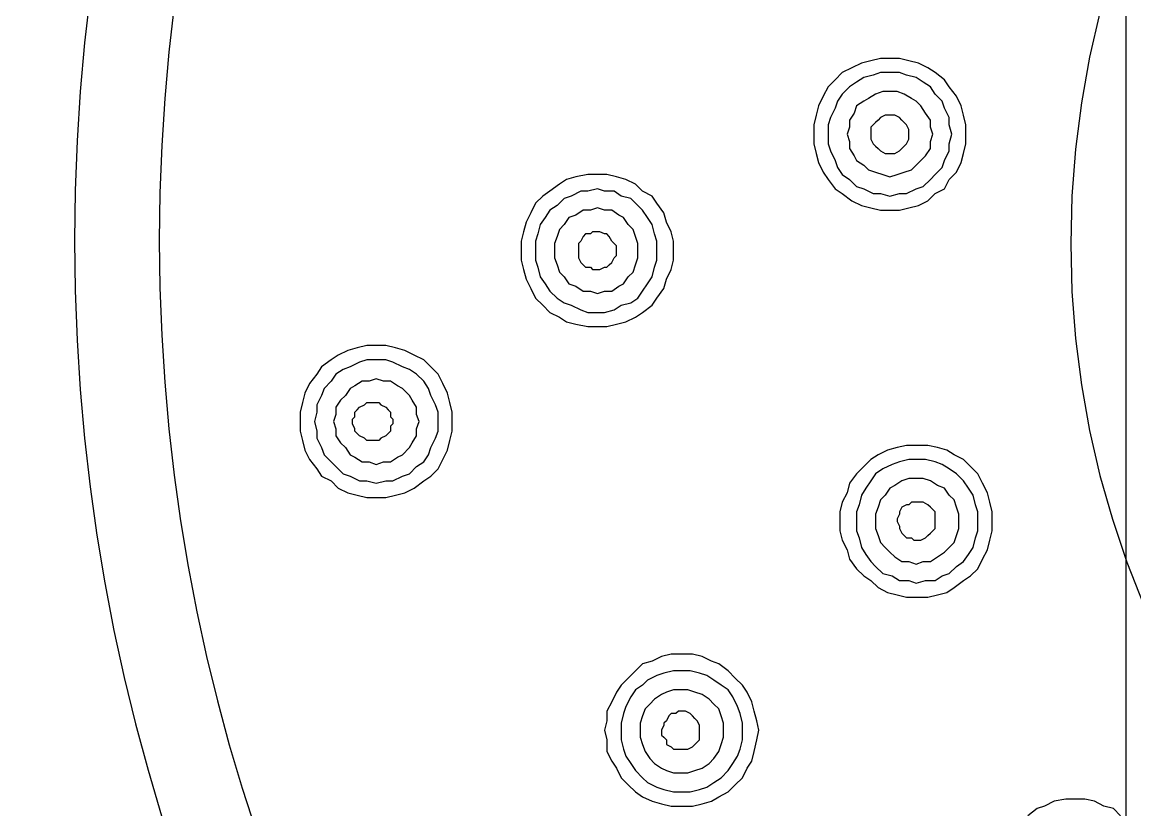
# Model space of a CAD drawing. Extents: x 468514 to 728049, y -74127 to 69080.
# Drawn here: x 614867.55 to 614892.59, y -36108.23 to -36090.5 of the extents above; entities that cross this region are included whole.
import ezdxf

# ---------------------------------------------------------------- set-up
doc = ezdxf.new("R2010")
doc.units = 0
doc.header["$LTSCALE"] = 500
doc.header["$MEASUREMENT"] = 0
doc.linetypes.add('HIDDEN2', pattern=[0.1875, 0.125, -0.0625])
for name, color, linetype in [('E 立面填充', 250, 'Continuous'), ('E 立面标注尺寸', 9, 'Continuous'), ('L-立面家具、洁具', 153, 'Continuous')]:
    doc.layers.add(name, color=color, linetype=linetype)
doc.styles.add('PDC DIM', font='PMingLiU-ExtB.ttf', dxfattribs={"width": 0.85})
doc.dimstyles.new('PDC-A2', dxfattribs={"dimscale": 0, "dimtxt": 2.5, "dimasz": 1, "dimexe": 1, "dimexo": 1, "dimgap": 0.7, "dimtad": 1, "dimdec": 0, "dimtxsty": 'PDC DIM', "dimblk": 'ARCHTICK', "dimcen": 1, "dimdle": 1, "dimclrd": 8, "dimclre": 8, "dimclrt": 9, "dimadec": 0, "dimazin": 0, "dimtfac": 1, "dimtdec": 0, "dimtix": 1, "dimtmove": 2, "dimatfit": 3, "dimldrblk": 'PDC A2 T R', "dimfxl": 10, "dimfxlon": 1, "dimarcsym": 0})

# ---------------------------------------------------------------- blocks, each defined once
blk = doc.blocks.new('A$C2F8A30B2')
at = {"linetype": 'HIDDEN2', "lineweight": -2, "ltscale": 20}
for p, q in [((109.745, 832.756), (109.96, 832.861)), ((109.96, 832.861), (110.175, 832.916)), ((110.175, 832.916), (110.388, 832.969)), ((110.388, 832.969), (110.603, 832.969)), ((110.603, 832.969), (110.813, 832.969)), ((110.813, 832.969), (111.028, 832.916)), ((111.028, 832.916), (111.243, 832.861)), ((111.243, 832.861), (111.458, 832.756)), ((109.37, 832.487), (109.585, 832.651)), ((109.585, 832.651), (109.745, 832.756)), ((109.853, 832.434), (110.013, 832.541)), ((110.013, 832.541), (110.228, 832.594)), ((110.228, 832.594), (110.388, 832.651)), ((110.388, 832.651), (110.603, 832.651)), ((110.603, 832.651), (110.813, 832.651)), ((110.813, 832.651), (110.977, 832.594)), ((110.977, 832.594), (111.19, 832.541)), ((111.19, 832.541), (111.352, 832.434)), ((111.458, 832.756), (111.672, 832.651)), ((111.672, 832.651), (111.83, 832.487)), ((109.103, 832.116), (109.265, 832.331)), ((109.265, 832.331), (109.37, 832.487)), ((109.585, 832.166), (109.69, 832.331)), ((109.69, 832.331), (109.853, 832.434)), ((111.352, 832.434), (111.51, 832.331)), ((111.51, 832.331), (111.672, 832.166)), ((111.83, 832.487), (111.993, 832.331)), ((111.993, 832.331), (112.1, 832.116)), ((108.995, 831.901), (109.103, 832.116)), ((109.423, 832.009), (109.585, 832.166)), ((110.013, 832.009), (110.118, 832.063)), ((110.118, 832.063), (110.278, 832.166)), ((110.278, 832.166), (110.44, 832.221)), ((110.44, 832.221), (110.603, 832.221)), ((110.603, 832.221), (110.763, 832.221)), ((110.763, 832.221), (110.923, 832.166)), ((110.923, 832.166), (111.08, 832.063)), ((111.08, 832.063), (111.19, 832.009)), ((111.672, 832.166), (111.778, 832.009)), ((112.1, 832.116), (112.207, 831.901)), ((108.941, 831.691), (108.995, 831.901)), ((109.265, 831.634), (109.37, 831.849)), ((109.37, 831.849), (109.423, 832.009)), ((109.8, 831.739), (109.905, 831.901)), ((109.905, 831.901), (110.013, 832.009)), ((111.19, 832.009), (111.352, 831.901)), ((111.352, 831.901), (111.403, 831.739)), ((111.778, 832.009), (111.83, 831.849)), ((111.83, 831.849), (111.938, 831.634)), ((112.207, 831.901), (112.26, 831.691)), ((108.888, 831.471), (108.941, 831.691)), ((109.265, 831.471), (109.265, 831.634)), ((109.69, 831.581), (109.8, 831.739)), ((109.69, 831.419), (109.69, 831.581)), ((110.228, 831.471), (110.278, 831.526)), ((110.278, 831.526), (110.333, 831.581)), ((110.333, 831.581), (110.388, 831.634)), ((110.388, 831.634), (110.493, 831.691)), ((110.493, 831.691), (110.548, 831.691)), ((110.548, 831.691), (110.655, 831.691)), ((110.655, 831.691), (110.708, 831.691)), ((110.708, 831.691), (110.813, 831.634)), ((110.813, 831.634), (110.868, 831.581)), ((110.868, 831.581), (110.923, 831.526)), ((110.923, 831.526), (110.977, 831.471)), ((111.403, 831.739), (111.51, 831.581)), ((111.51, 831.581), (111.51, 831.419)), ((111.938, 831.634), (111.993, 831.471)), ((112.26, 831.691), (112.313, 831.471)), ((108.888, 831.259), (108.888, 831.471)), ((109.21, 831.259), (109.265, 831.471)), ((109.638, 831.259), (109.69, 831.419)), ((110.175, 831.366), (110.228, 831.471)), ((110.175, 831.316), (110.175, 831.366)), ((110.175, 831.206), (110.175, 831.316)), ((110.977, 831.471), (111.028, 831.419)), ((111.028, 831.419), (111.028, 831.316)), ((111.028, 831.316), (111.028, 831.206)), ((111.51, 831.419), (111.563, 831.259)), ((111.993, 831.471), (111.993, 831.259)), ((112.313, 831.471), (112.313, 831.259)), ((108.888, 831.044), (108.888, 831.259)), ((108.888, 831.259), (108.888, 831.259)), ((108.941, 830.829), (108.888, 831.044)), ((109.265, 831.044), (109.21, 831.259)), ((109.21, 831.259), (109.21, 831.259)), ((109.265, 830.886), (109.265, 831.044)), ((109.69, 831.101), (109.638, 831.259)), ((109.638, 831.259), (109.638, 831.259)), ((109.69, 830.941), (109.69, 831.101)), ((110.175, 831.151), (110.175, 831.206)), ((110.228, 831.044), (110.175, 831.151)), ((110.278, 830.994), (110.228, 831.044)), ((110.977, 831.044), (110.923, 830.994)), ((111.028, 831.151), (110.977, 831.044)), ((111.028, 831.206), (111.028, 831.151)), ((111.563, 831.259), (111.51, 831.101)), ((111.51, 831.101), (111.51, 830.941)), ((111.993, 831.044), (111.938, 830.886)), ((111.993, 831.259), (111.993, 831.044)), ((112.313, 831.044), (112.26, 830.829)), ((112.313, 831.259), (112.313, 831.044)), ((108.995, 830.621), (108.941, 830.829)), ((109.37, 830.673), (109.265, 830.886)), ((109.8, 830.776), (109.69, 830.941)), ((109.905, 830.673), (109.8, 830.776)), ((110.333, 830.941), (110.278, 830.994)), ((110.388, 830.886), (110.333, 830.941)), ((110.493, 830.829), (110.388, 830.886)), ((110.548, 830.829), (110.493, 830.829)), ((110.655, 830.829), (110.548, 830.829)), ((110.708, 830.829), (110.655, 830.829)), ((110.813, 830.886), (110.708, 830.829)), ((110.868, 830.941), (110.813, 830.886)), ((110.923, 830.994), (110.868, 830.941)), ((111.403, 830.776), (111.352, 830.673)), ((111.51, 830.941), (111.403, 830.776)), ((111.938, 830.886), (111.83, 830.673)), ((112.26, 830.829), (112.207, 830.621)), ((109.103, 830.406), (108.995, 830.621)), ((109.423, 830.511), (109.37, 830.673)), ((110.013, 830.564), (109.905, 830.673)), ((110.118, 830.456), (110.013, 830.564)), ((111.19, 830.564), (111.08, 830.456)), ((111.352, 830.673), (111.19, 830.564)), ((111.83, 830.673), (111.778, 830.511)), ((112.207, 830.621), (112.1, 830.406)), ((109.265, 830.244), (109.103, 830.406)), ((109.585, 830.351), (109.423, 830.511)), ((109.69, 830.244), (109.585, 830.351)), ((110.278, 830.406), (110.118, 830.456)), ((110.44, 830.351), (110.278, 830.406)), ((110.603, 830.299), (110.44, 830.351)), ((110.763, 830.351), (110.603, 830.299)), ((110.923, 830.406), (110.763, 830.351)), ((111.08, 830.456), (110.923, 830.406)), ((111.672, 830.351), (111.51, 830.244)), ((111.778, 830.511), (111.672, 830.351)), ((112.1, 830.406), (111.993, 830.244)), ((116.542, 830.244), (116.754, 830.299)), ((116.754, 830.299), (116.969, 830.351)), ((116.969, 830.351), (117.184, 830.351)), ((117.184, 830.351), (117.399, 830.351)), ((117.399, 830.351), (117.667, 830.299)), ((117.667, 830.299), (117.879, 830.244)), ((109.37, 830.029), (109.265, 830.244)), ((109.585, 829.924), (109.37, 830.029)), ((109.853, 830.081), (109.69, 830.244)), ((110.013, 830.029), (109.853, 830.081)), ((110.228, 829.924), (110.013, 830.029)), ((111.19, 830.029), (110.977, 829.924)), ((111.352, 830.081), (111.19, 830.029)), ((111.51, 830.244), (111.352, 830.081)), ((111.83, 830.029), (111.672, 829.924)), ((111.993, 830.244), (111.83, 830.029)), ((116.167, 829.978), (116.327, 830.138)), ((116.327, 830.138), (116.542, 830.244)), ((117.022, 829.978), (117.184, 830.029)), ((117.184, 830.029), (117.399, 829.978)), ((117.879, 830.244), (118.039, 830.138)), ((118.039, 830.138), (118.256, 829.978)), ((109.745, 829.761), (109.585, 829.924)), ((110.388, 829.924), (110.228, 829.924)), ((110.603, 829.869), (110.388, 829.924)), ((110.813, 829.924), (110.603, 829.869)), ((110.977, 829.924), (110.813, 829.924)), ((111.672, 829.924), (111.458, 829.761)), ((115.845, 829.711), (115.954, 829.869)), ((115.954, 829.869), (116.167, 829.978)), ((116.277, 829.656), (116.434, 829.814)), ((116.434, 829.814), (116.647, 829.869)), ((116.647, 829.869), (116.807, 829.978)), ((116.807, 829.978), (117.022, 829.978)), ((117.399, 829.978), (117.557, 829.978)), ((117.557, 829.978), (117.772, 829.869)), ((117.772, 829.869), (117.934, 829.814)), ((117.934, 829.814), (118.092, 829.656)), ((118.256, 829.978), (118.414, 829.869)), ((118.414, 829.869), (118.574, 829.711)), ((109.96, 829.656), (109.745, 829.761)), ((110.175, 829.604), (109.96, 829.656)), ((110.388, 829.551), (110.175, 829.604)), ((110.603, 829.551), (110.388, 829.551)), ((110.813, 829.551), (110.603, 829.551)), ((111.028, 829.604), (110.813, 829.551)), ((111.243, 829.656), (111.028, 829.604)), ((111.458, 829.761), (111.243, 829.656)), ((115.685, 829.494), (115.845, 829.711)), ((116.059, 829.389), (116.167, 829.551)), ((116.167, 829.551), (116.277, 829.656)), ((116.704, 829.441), (116.862, 829.551)), ((116.862, 829.551), (117.022, 829.551)), ((117.022, 829.551), (117.184, 829.604)), ((117.184, 829.604), (117.342, 829.551)), ((117.342, 829.551), (117.504, 829.551)), ((117.504, 829.551), (117.667, 829.441)), ((118.092, 829.656), (118.256, 829.551)), ((118.256, 829.551), (118.362, 829.389)), ((118.574, 829.711), (118.684, 829.494)), ((115.527, 829.066), (115.63, 829.283)), ((115.63, 829.283), (115.685, 829.494)), ((115.954, 829.231), (116.059, 829.389)), ((116.489, 829.231), (116.594, 829.389)), ((116.594, 829.389), (116.704, 829.441)), ((117.667, 829.441), (117.824, 829.389)), ((117.824, 829.389), (117.934, 829.231)), ((118.362, 829.389), (118.469, 829.231)), ((118.684, 829.494), (118.789, 829.283)), ((118.789, 829.283), (118.844, 829.066)), ((115.472, 828.854), (115.527, 829.066)), ((115.845, 828.854), (115.899, 829.016)), ((115.899, 829.016), (115.954, 829.231)), ((116.327, 828.961), (116.38, 829.119)), ((116.38, 829.119), (116.489, 829.231)), ((116.917, 828.961), (116.969, 829.016)), ((116.969, 829.016), (117.022, 829.016)), ((117.022, 829.016), (117.129, 829.066)), ((117.129, 829.066), (117.184, 829.066)), ((117.184, 829.066), (117.292, 829.066)), ((117.292, 829.066), (117.342, 829.016)), ((117.342, 829.016), (117.452, 829.016)), ((117.452, 829.016), (117.504, 828.961)), ((117.934, 829.231), (118.039, 829.119)), ((118.039, 829.119), (118.092, 828.961)), ((118.469, 829.231), (118.522, 829.016)), ((118.522, 829.016), (118.574, 828.854)), ((118.844, 829.066), (118.896, 828.854)), ((115.472, 828.639), (115.472, 828.854)), ((115.845, 828.639), (115.845, 828.854)), ((116.277, 828.801), (116.327, 828.961)), ((116.277, 828.639), (116.277, 828.801)), ((116.754, 828.748), (116.807, 828.801)), ((116.807, 828.801), (116.862, 828.854)), ((116.862, 828.854), (116.917, 828.961)), ((117.504, 828.961), (117.557, 828.854)), ((117.557, 828.854), (117.61, 828.801)), ((117.61, 828.801), (117.61, 828.748)), ((118.092, 828.961), (118.149, 828.801)), ((118.149, 828.801), (118.149, 828.639)), ((118.574, 828.854), (118.574, 828.639)), ((118.896, 828.854), (118.896, 828.639)), ((115.472, 828.426), (115.472, 828.639)), ((115.472, 828.639), (115.472, 828.639)), ((115.845, 828.426), (115.845, 828.639)), ((115.845, 828.639), (115.845, 828.639)), ((116.277, 828.481), (116.277, 828.639)), ((116.277, 828.639), (116.277, 828.639)), ((116.754, 828.639), (116.754, 828.748)), ((116.754, 828.534), (116.754, 828.639)), ((116.807, 828.481), (116.754, 828.534)), ((117.61, 828.748), (117.61, 828.639)), ((117.61, 828.639), (117.61, 828.534)), ((117.61, 828.534), (117.61, 828.481)), ((118.149, 828.639), (118.149, 828.481)), ((118.574, 828.639), (118.574, 828.426)), ((118.896, 828.639), (118.896, 828.426)), ((115.527, 828.216), (115.472, 828.426)), ((115.899, 828.268), (115.845, 828.426)), ((115.954, 828.051), (115.899, 828.268)), ((116.327, 828.319), (116.277, 828.481)), ((116.38, 828.159), (116.327, 828.319)), ((116.862, 828.371), (116.807, 828.481)), ((116.917, 828.319), (116.862, 828.371)), ((116.969, 828.268), (116.917, 828.319)), ((117.022, 828.268), (116.969, 828.268)), ((117.129, 828.216), (117.022, 828.268)), ((117.342, 828.268), (117.292, 828.216)), ((117.452, 828.268), (117.342, 828.268)), ((117.504, 828.319), (117.452, 828.268)), ((117.557, 828.371), (117.504, 828.319)), ((117.61, 828.481), (117.557, 828.371)), ((118.092, 828.319), (118.039, 828.159)), ((118.149, 828.481), (118.092, 828.319)), ((118.522, 828.268), (118.469, 828.051)), ((118.574, 828.426), (118.522, 828.268)), ((118.896, 828.426), (118.844, 828.216)), ((115.63, 828.001), (115.527, 828.216)), ((116.059, 827.893), (115.954, 828.051)), ((116.489, 828.051), (116.38, 828.159)), ((116.594, 827.893), (116.489, 828.051)), ((117.184, 828.216), (117.129, 828.216)), ((117.292, 828.216), (117.184, 828.216)), ((117.934, 828.051), (117.824, 827.893)), ((118.039, 828.159), (117.934, 828.051)), ((118.469, 828.051), (118.362, 827.893)), ((118.844, 828.216), (118.789, 828.001)), ((115.685, 827.786), (115.63, 828.001)), ((115.845, 827.573), (115.685, 827.786)), ((116.167, 827.731), (116.059, 827.893)), ((116.704, 827.841), (116.594, 827.893)), ((116.862, 827.731), (116.704, 827.841)), ((117.667, 827.841), (117.504, 827.731)), ((117.824, 827.893), (117.667, 827.841)), ((118.362, 827.893), (118.256, 827.731)), ((118.684, 827.786), (118.574, 827.573)), ((118.789, 828.001), (118.684, 827.786)), ((115.954, 827.411), (115.845, 827.573)), ((116.277, 827.573), (116.167, 827.731)), ((116.434, 827.464), (116.277, 827.573)), ((117.022, 827.731), (116.862, 827.731)), ((117.184, 827.676), (117.022, 827.731)), ((117.342, 827.731), (117.184, 827.676)), ((117.504, 827.731), (117.342, 827.731)), ((118.092, 827.573), (117.934, 827.464)), ((118.256, 827.731), (118.092, 827.573)), ((118.574, 827.573), (118.414, 827.411)), ((116.167, 827.251), (115.954, 827.411)), ((116.647, 827.411), (116.434, 827.464)), ((116.807, 827.306), (116.647, 827.411)), ((117.022, 827.251), (116.807, 827.306)), ((117.557, 827.306), (117.399, 827.251)), ((117.772, 827.411), (117.557, 827.306)), ((117.934, 827.464), (117.772, 827.411)), ((118.414, 827.411), (118.256, 827.251)), ((116.327, 827.144), (116.167, 827.251)), ((116.542, 827.036), (116.327, 827.144)), ((116.754, 826.984), (116.542, 827.036)), ((117.184, 827.251), (117.022, 827.251)), ((117.399, 827.251), (117.184, 827.251)), ((117.879, 827.036), (117.667, 826.984)), ((118.039, 827.144), (117.879, 827.036)), ((118.256, 827.251), (118.039, 827.144)), ((116.969, 826.929), (116.754, 826.984)), ((117.184, 826.929), (116.969, 826.929)), ((117.399, 826.929), (117.184, 826.929)), ((117.667, 826.984), (117.399, 826.929)), ((121.091, 826.183), (121.306, 826.291)), ((121.306, 826.291), (121.519, 826.394)), ((121.519, 826.394), (121.731, 826.451)), ((121.731, 826.451), (121.944, 826.503)), ((121.944, 826.503), (122.159, 826.503)), ((122.159, 826.503), (122.374, 826.503)), ((122.374, 826.503), (122.589, 826.451)), ((122.589, 826.451), (122.803, 826.394)), ((122.803, 826.394), (123.018, 826.291)), ((123.018, 826.291), (123.178, 826.183)), ((120.771, 825.863), (120.929, 826.021)), ((120.929, 826.021), (121.091, 826.183)), ((121.411, 825.966), (121.571, 826.021)), ((121.571, 826.021), (121.786, 826.131)), ((121.786, 826.131), (121.944, 826.183)), ((121.944, 826.183), (122.159, 826.183)), ((122.159, 826.183), (122.374, 826.183)), ((122.374, 826.183), (122.536, 826.131)), ((122.536, 826.131), (122.751, 826.021)), ((122.751, 826.021), (122.909, 825.966)), ((123.178, 826.183), (123.391, 826.021)), ((123.391, 826.021), (123.498, 825.863)), ((120.664, 825.648), (120.771, 825.863)), ((121.091, 825.701), (121.253, 825.863)), ((121.253, 825.863), (121.411, 825.966)), ((122.909, 825.966), (123.071, 825.863)), ((123.071, 825.863), (123.178, 825.701)), ((123.498, 825.863), (123.661, 825.648)), ((120.556, 825.434), (120.664, 825.648)), ((120.929, 825.381), (120.982, 825.539)), ((120.982, 825.539), (121.091, 825.701)), ((121.411, 825.381), (121.571, 825.539)), ((121.571, 825.539), (121.679, 825.596)), ((121.679, 825.596), (121.839, 825.701)), ((121.839, 825.701), (122.001, 825.701)), ((122.001, 825.701), (122.159, 825.754)), ((122.159, 825.754), (122.321, 825.701)), ((122.321, 825.701), (122.481, 825.701)), ((122.481, 825.701), (122.643, 825.596)), ((122.643, 825.596), (122.751, 825.539)), ((122.751, 825.539), (122.856, 825.381)), ((123.178, 825.701), (123.336, 825.539)), ((123.336, 825.539), (123.391, 825.381)), ((123.661, 825.648), (123.766, 825.434)), ((120.501, 825.219), (120.556, 825.434)), ((120.824, 825.168), (120.929, 825.381)), ((121.253, 825.116), (121.356, 825.273)), ((121.356, 825.273), (121.411, 825.381)), ((122.856, 825.381), (122.963, 825.273)), ((122.963, 825.273), (123.071, 825.116)), ((123.391, 825.381), (123.498, 825.168)), ((123.766, 825.434), (123.819, 825.219)), ((120.449, 825.004), (120.501, 825.219)), ((120.771, 825.004), (120.824, 825.168)), ((121.253, 824.951), (121.253, 825.116)), ((121.894, 825.059), (121.839, 825.004)), ((121.944, 825.116), (121.894, 825.059)), ((122.054, 825.168), (121.944, 825.116)), ((122.106, 825.219), (122.054, 825.168)), ((122.216, 825.219), (122.106, 825.219)), ((122.268, 825.219), (122.216, 825.219)), ((122.374, 825.219), (122.268, 825.219)), ((122.429, 825.168), (122.374, 825.219)), ((122.536, 825.116), (122.429, 825.168)), ((122.589, 825.059), (122.536, 825.116)), ((122.643, 825.004), (122.589, 825.059)), ((123.071, 825.116), (123.071, 824.951)), ((123.498, 825.168), (123.498, 825.004)), ((123.819, 825.219), (123.873, 825.004)), ((120.449, 824.793), (120.449, 825.004)), ((120.449, 824.578), (120.449, 824.793)), ((120.449, 824.793), (120.449, 824.793)), ((120.771, 824.793), (120.771, 825.004)), ((120.771, 824.578), (120.771, 824.793)), ((120.771, 824.793), (120.771, 824.793)), ((121.196, 824.793), (121.253, 824.951)), ((121.253, 824.631), (121.196, 824.793)), ((121.196, 824.793), (121.196, 824.793)), ((121.839, 824.901), (121.786, 824.844)), ((121.786, 824.844), (121.786, 824.741)), ((121.839, 825.004), (121.839, 824.901)), ((122.643, 824.901), (122.643, 825.004)), ((122.696, 824.844), (122.643, 824.901)), ((122.696, 824.741), (122.696, 824.844)), ((123.071, 824.951), (123.124, 824.793)), ((123.124, 824.793), (123.071, 824.631)), ((123.498, 825.004), (123.551, 824.793)), ((123.551, 824.793), (123.498, 824.578)), ((123.873, 825.004), (123.873, 824.793)), ((123.873, 824.793), (123.873, 824.578)), ((120.501, 824.366), (120.449, 824.578)), ((120.824, 824.421), (120.771, 824.578)), ((121.253, 824.473), (121.253, 824.631)), ((121.786, 824.741), (121.839, 824.686)), ((121.839, 824.686), (121.839, 824.578)), ((121.839, 824.578), (121.894, 824.526)), ((121.894, 824.526), (121.944, 824.473)), ((122.536, 824.473), (122.589, 824.526)), ((122.589, 824.526), (122.643, 824.578)), ((122.643, 824.631), (122.696, 824.741)), ((122.643, 824.578), (122.643, 824.631)), ((123.071, 824.631), (123.071, 824.473)), ((123.498, 824.578), (123.498, 824.421)), ((123.873, 824.578), (123.819, 824.366)), ((109.53, 824.206), (109.745, 824.256)), ((109.745, 824.256), (110.013, 824.256)), ((110.013, 824.256), (110.228, 824.256)), ((110.228, 824.256), (110.44, 824.206)), ((120.556, 824.151), (120.501, 824.366)), ((120.929, 824.206), (120.824, 824.421)), ((121.356, 824.311), (121.253, 824.473)), ((121.411, 824.206), (121.356, 824.311)), ((121.944, 824.473), (122.054, 824.421)), ((122.054, 824.421), (122.106, 824.366)), ((122.106, 824.366), (122.216, 824.366)), ((122.216, 824.366), (122.268, 824.366)), ((122.268, 824.366), (122.374, 824.366)), ((122.374, 824.366), (122.429, 824.421)), ((122.429, 824.421), (122.536, 824.473)), ((122.963, 824.311), (122.856, 824.206)), ((123.071, 824.473), (122.963, 824.311)), ((123.498, 824.421), (123.391, 824.206)), ((123.819, 824.366), (123.766, 824.151)), ((108.941, 823.938), (109.155, 824.043)), ((109.155, 824.043), (109.316, 824.151)), ((109.316, 824.151), (109.53, 824.206)), ((110.44, 824.206), (110.655, 824.151)), ((110.655, 824.151), (110.868, 824.043)), ((110.868, 824.043), (111.028, 823.938)), ((120.664, 823.938), (120.556, 824.151)), ((120.982, 824.043), (120.929, 824.206)), ((121.091, 823.883), (120.982, 824.043)), ((121.571, 824.043), (121.411, 824.206)), ((121.679, 823.991), (121.571, 824.043)), ((122.751, 824.043), (122.643, 823.991)), ((122.856, 824.206), (122.751, 824.043)), ((123.336, 824.043), (123.178, 823.883)), ((123.391, 824.206), (123.336, 824.043)), ((123.766, 824.151), (123.661, 823.938)), ((108.621, 823.614), (108.783, 823.778)), ((108.783, 823.778), (108.941, 823.938)), ((109.265, 823.726), (109.423, 823.829)), ((109.423, 823.829), (109.585, 823.883)), ((109.585, 823.883), (109.8, 823.938)), ((109.8, 823.938), (110.013, 823.938)), ((110.013, 823.938), (110.175, 823.938)), ((110.175, 823.938), (110.388, 823.883)), ((110.388, 823.883), (110.548, 823.829)), ((110.548, 823.829), (110.763, 823.726)), ((111.028, 823.938), (111.19, 823.778)), ((111.19, 823.778), (111.352, 823.614)), ((120.771, 823.726), (120.664, 823.938)), ((121.253, 823.778), (121.091, 823.883)), ((121.411, 823.614), (121.253, 823.778)), ((121.839, 823.883), (121.679, 823.991)), ((122.001, 823.883), (121.839, 823.883)), ((122.159, 823.829), (122.001, 823.883)), ((122.321, 823.883), (122.159, 823.829)), ((122.481, 823.883), (122.321, 823.883)), ((122.643, 823.991), (122.481, 823.883)), ((123.071, 823.778), (122.909, 823.614)), ((123.178, 823.883), (123.071, 823.778)), ((123.661, 823.938), (123.498, 823.726)), ((108.515, 823.405), (108.621, 823.614)), ((108.941, 823.458), (109.103, 823.614)), ((109.103, 823.614), (109.265, 823.726)), ((109.69, 823.458), (109.853, 823.511)), ((109.853, 823.511), (110.013, 823.511)), ((110.013, 823.511), (110.175, 823.511)), ((110.175, 823.511), (110.333, 823.458)), ((110.763, 823.726), (110.923, 823.614)), ((110.923, 823.614), (111.028, 823.458)), ((111.352, 823.614), (111.51, 823.405)), ((120.929, 823.561), (120.771, 823.726)), ((121.091, 823.458), (120.929, 823.561)), ((121.571, 823.561), (121.411, 823.614)), ((121.786, 823.458), (121.571, 823.561)), ((122.751, 823.561), (122.536, 823.458)), ((122.909, 823.614), (122.751, 823.561)), ((123.391, 823.561), (123.178, 823.458)), ((123.498, 823.726), (123.391, 823.561)), ((108.406, 823.191), (108.515, 823.405)), ((108.73, 823.136), (108.835, 823.294)), ((108.835, 823.294), (108.941, 823.458)), ((109.265, 823.136), (109.37, 823.294)), ((109.37, 823.294), (109.53, 823.351)), ((109.53, 823.351), (109.69, 823.458)), ((110.333, 823.458), (110.493, 823.351)), ((110.493, 823.351), (110.603, 823.294)), ((110.603, 823.294), (110.708, 823.136)), ((111.028, 823.458), (111.14, 823.294)), ((111.14, 823.294), (111.243, 823.136)), ((111.51, 823.405), (111.563, 823.191)), ((121.306, 823.294), (121.091, 823.458)), ((121.519, 823.191), (121.306, 823.294)), ((121.944, 823.458), (121.786, 823.458)), ((122.159, 823.405), (121.944, 823.458)), ((122.374, 823.458), (122.159, 823.405)), ((122.536, 823.458), (122.374, 823.458)), ((123.018, 823.294), (122.803, 823.191)), ((123.178, 823.458), (123.018, 823.294)), ((108.353, 822.976), (108.406, 823.191)), ((108.673, 822.919), (108.73, 823.136)), ((109.103, 822.868), (109.155, 823.031)), ((109.155, 823.031), (109.265, 823.136)), ((110.708, 823.136), (110.813, 823.031)), ((110.813, 823.031), (110.868, 822.868)), ((111.243, 823.136), (111.295, 822.919)), ((111.563, 823.191), (111.672, 822.976)), ((121.731, 823.136), (121.519, 823.191)), ((121.944, 823.083), (121.731, 823.136)), ((122.159, 823.083), (121.944, 823.083)), ((122.374, 823.083), (122.159, 823.083)), ((122.589, 823.136), (122.374, 823.083)), ((122.803, 823.191), (122.589, 823.136)), ((108.3, 822.763), (108.353, 822.976)), ((108.3, 822.546), (108.3, 822.763)), ((108.621, 822.763), (108.673, 822.919)), ((108.621, 822.546), (108.621, 822.763)), ((109.05, 822.708), (109.103, 822.868)), ((109.585, 822.763), (109.638, 822.816)), ((109.585, 822.653), (109.585, 822.763)), ((109.638, 822.816), (109.69, 822.868)), ((109.69, 822.868), (109.745, 822.919)), ((109.745, 822.919), (109.853, 822.976)), ((109.853, 822.976), (109.905, 822.976)), ((109.905, 822.976), (110.013, 822.976)), ((110.013, 822.976), (110.118, 822.976)), ((110.118, 822.976), (110.175, 822.919)), ((110.175, 822.919), (110.228, 822.919)), ((110.228, 822.919), (110.333, 822.868)), ((110.333, 822.868), (110.388, 822.763)), ((110.388, 822.763), (110.388, 822.708)), ((110.868, 822.868), (110.923, 822.708)), ((111.295, 822.919), (111.352, 822.763)), ((111.352, 822.763), (111.352, 822.546)), ((111.672, 822.976), (111.725, 822.763)), ((111.725, 822.763), (111.725, 822.546)), ((108.3, 822.333), (108.3, 822.546)), ((108.3, 822.546), (108.3, 822.546)), ((108.621, 822.333), (108.621, 822.546)), ((108.621, 822.546), (108.621, 822.546)), ((109.05, 822.546), (109.05, 822.708)), ((109.05, 822.388), (109.05, 822.546)), ((109.05, 822.546), (109.05, 822.546)), ((109.585, 822.546), (109.585, 822.653)), ((109.585, 822.496), (109.585, 822.546)), ((110.388, 822.708), (110.44, 822.601)), ((110.44, 822.546), (110.388, 822.441)), ((110.44, 822.601), (110.44, 822.546)), ((110.923, 822.708), (110.923, 822.546)), ((110.923, 822.546), (110.923, 822.388)), ((111.352, 822.546), (111.352, 822.333)), ((111.725, 822.546), (111.725, 822.333)), ((108.353, 822.119), (108.3, 822.333)), ((108.673, 822.176), (108.621, 822.333)), ((109.103, 822.226), (109.05, 822.388)), ((109.585, 822.388), (109.585, 822.496)), ((109.638, 822.333), (109.585, 822.388)), ((109.69, 822.281), (109.638, 822.333)), ((109.745, 822.226), (109.69, 822.281)), ((110.333, 822.281), (110.278, 822.226)), ((110.388, 822.388), (110.333, 822.281)), ((110.388, 822.441), (110.388, 822.388)), ((110.923, 822.388), (110.868, 822.226)), ((111.352, 822.333), (111.295, 822.176)), ((111.725, 822.333), (111.672, 822.119)), ((108.406, 821.904), (108.353, 822.119)), ((108.73, 821.958), (108.673, 822.176)), ((109.155, 822.068), (109.103, 822.226)), ((109.265, 821.958), (109.155, 822.068)), ((109.8, 822.176), (109.745, 822.226)), ((109.905, 822.119), (109.8, 822.176)), ((109.96, 822.119), (109.905, 822.119)), ((110.063, 822.119), (109.96, 822.119)), ((110.118, 822.176), (110.063, 822.119)), ((110.228, 822.176), (110.118, 822.176)), ((110.278, 822.226), (110.228, 822.176)), ((110.813, 822.068), (110.708, 821.958)), ((110.868, 822.226), (110.813, 822.068)), ((111.295, 822.176), (111.243, 821.958)), ((111.672, 822.119), (111.563, 821.904)), ((108.515, 821.693), (108.406, 821.904)), ((108.835, 821.801), (108.73, 821.958)), ((108.941, 821.641), (108.835, 821.801)), ((109.37, 821.851), (109.265, 821.958)), ((109.53, 821.746), (109.37, 821.851)), ((110.603, 821.851), (110.493, 821.746)), ((110.708, 821.958), (110.603, 821.851)), ((111.14, 821.801), (111.028, 821.641)), ((111.243, 821.958), (111.14, 821.801)), ((111.563, 821.904), (111.51, 821.693)), ((108.621, 821.478), (108.515, 821.693)), ((109.103, 821.531), (108.941, 821.641)), ((109.265, 821.373), (109.103, 821.531)), ((109.69, 821.641), (109.53, 821.746)), ((109.853, 821.641), (109.69, 821.641)), ((110.013, 821.586), (109.853, 821.641)), ((110.175, 821.641), (110.013, 821.586)), ((110.333, 821.641), (110.175, 821.641)), ((110.493, 821.746), (110.333, 821.641)), ((110.923, 821.531), (110.763, 821.373)), ((111.028, 821.641), (110.923, 821.531)), ((111.51, 821.693), (111.352, 821.478)), ((108.783, 821.32), (108.621, 821.478)), ((108.941, 821.211), (108.783, 821.32)), ((109.423, 821.32), (109.265, 821.373)), ((109.585, 821.211), (109.423, 821.32)), ((110.548, 821.32), (110.388, 821.211)), ((110.763, 821.373), (110.548, 821.32)), ((111.19, 821.32), (111.028, 821.211)), ((111.352, 821.478), (111.19, 821.32)), ((109.155, 821.055), (108.941, 821.211)), ((109.316, 820.943), (109.155, 821.055)), ((109.8, 821.211), (109.585, 821.211)), ((110.013, 821.156), (109.8, 821.211)), ((110.175, 821.211), (110.013, 821.156)), ((110.388, 821.211), (110.175, 821.211)), ((110.868, 821.055), (110.655, 820.943)), ((111.028, 821.211), (110.868, 821.055)), ((109.53, 820.891), (109.316, 820.943)), ((109.745, 820.836), (109.53, 820.891)), ((110.013, 820.836), (109.745, 820.836)), ((110.228, 820.836), (110.013, 820.836)), ((110.44, 820.891), (110.228, 820.836)), ((110.655, 820.943), (110.44, 820.891)), ((114.615, 819.396), (114.827, 819.501)), ((114.827, 819.501), (115.042, 819.553)), ((115.042, 819.553), (115.312, 819.553)), ((115.312, 819.553), (115.527, 819.553)), ((115.527, 819.553), (115.739, 819.501)), ((115.739, 819.501), (115.954, 819.396)), ((114.238, 819.181), (114.452, 819.341)), ((114.452, 819.341), (114.615, 819.396)), ((115.954, 819.396), (116.167, 819.341)), ((116.167, 819.341), (116.327, 819.181)), ((113.92, 818.861), (114.08, 819.018)), ((114.08, 819.018), (114.238, 819.181)), ((114.562, 818.968), (114.722, 819.073)), ((114.722, 819.073), (114.882, 819.126)), ((114.882, 819.126), (115.097, 819.181)), ((115.097, 819.181), (115.312, 819.181)), ((115.312, 819.181), (115.472, 819.181)), ((115.472, 819.181), (115.685, 819.126)), ((115.685, 819.126), (115.845, 819.073)), ((115.845, 819.073), (116.059, 818.968)), ((116.327, 819.181), (116.489, 819.018)), ((116.489, 819.018), (116.647, 818.861)), ((113.812, 818.701), (113.92, 818.861)), ((114.132, 818.593), (114.238, 818.751)), ((114.238, 818.751), (114.4, 818.861)), ((114.4, 818.861), (114.562, 818.968)), ((114.99, 818.701), (115.15, 818.751)), ((115.15, 818.751), (115.312, 818.751)), ((115.312, 818.751), (115.472, 818.751)), ((115.472, 818.751), (115.63, 818.701)), ((116.059, 818.968), (116.167, 818.861)), ((116.167, 818.861), (116.327, 818.751)), ((116.327, 818.751), (116.434, 818.593)), ((116.647, 818.861), (116.754, 818.701)), ((113.705, 818.486), (113.812, 818.701)), ((114.027, 818.38), (114.132, 818.593)), ((114.562, 818.431), (114.667, 818.54)), ((114.667, 818.54), (114.827, 818.648)), ((114.827, 818.648), (114.99, 818.701)), ((115.63, 818.701), (115.739, 818.648)), ((115.739, 818.648), (115.899, 818.54)), ((115.899, 818.54), (116.005, 818.431)), ((116.434, 818.593), (116.542, 818.38)), ((116.754, 818.701), (116.862, 818.486)), ((113.597, 818.058), (113.652, 818.273)), ((113.652, 818.273), (113.705, 818.486)), ((113.972, 818.218), (114.027, 818.38)), ((114.4, 818.166), (114.452, 818.326)), ((114.452, 818.326), (114.562, 818.431)), ((115.097, 818.218), (115.202, 818.273)), ((115.202, 818.273), (115.257, 818.273)), ((115.257, 818.273), (115.362, 818.273)), ((115.362, 818.273), (115.417, 818.218)), ((116.005, 818.431), (116.112, 818.326)), ((116.112, 818.326), (116.167, 818.166)), ((116.542, 818.38), (116.594, 818.218)), ((116.862, 818.486), (116.969, 818.273)), ((116.969, 818.273), (116.969, 818.058)), ((113.547, 817.843), (113.597, 818.058)), ((113.92, 818.006), (113.972, 818.218)), ((113.92, 817.843), (113.92, 818.006)), ((114.347, 818.006), (114.4, 818.166)), ((114.347, 817.843), (114.347, 818.006)), ((114.882, 817.955), (114.935, 818.058)), ((114.935, 818.058), (114.99, 818.111)), ((114.99, 818.111), (115.042, 818.166)), ((115.042, 818.166), (115.097, 818.218)), ((115.417, 818.218), (115.527, 818.218)), ((115.527, 818.218), (115.577, 818.166)), ((115.577, 818.166), (115.63, 818.058)), ((115.63, 818.058), (115.685, 818.006)), ((115.685, 818.006), (115.685, 817.955)), ((116.167, 818.166), (116.22, 818.006)), ((116.22, 818.006), (116.22, 817.843)), ((116.594, 818.218), (116.647, 818.006)), ((116.647, 818.006), (116.647, 817.843)), ((116.969, 818.058), (117.022, 817.843)), ((113.597, 817.628), (113.547, 817.843)), ((113.547, 817.843), (113.547, 817.843)), ((113.92, 817.628), (113.92, 817.843)), ((113.92, 817.843), (113.92, 817.843)), ((114.347, 817.685), (114.347, 817.843)), ((114.347, 817.843), (114.347, 817.843)), ((114.882, 817.898), (114.882, 817.955)), ((114.882, 817.791), (114.882, 817.898)), ((114.882, 817.736), (114.882, 817.791)), ((115.685, 817.955), (115.739, 817.843)), ((115.739, 817.843), (115.739, 817.736)), ((116.22, 817.843), (116.22, 817.685)), ((116.647, 817.843), (116.647, 817.628)), ((117.022, 817.843), (116.969, 817.628)), ((113.652, 817.363), (113.597, 817.628)), ((113.972, 817.416), (113.92, 817.628)), ((114.4, 817.525), (114.347, 817.685)), ((114.452, 817.363), (114.4, 817.525)), ((114.882, 817.628), (114.882, 817.736)), ((114.935, 817.578), (114.882, 817.628)), ((114.99, 817.525), (114.935, 817.578)), ((115.042, 817.471), (114.99, 817.525)), ((115.63, 817.525), (115.527, 817.471)), ((115.685, 817.685), (115.63, 817.628)), ((115.63, 817.628), (115.63, 817.525)), ((115.739, 817.736), (115.685, 817.685)), ((116.167, 817.525), (116.112, 817.363)), ((116.22, 817.685), (116.167, 817.525)), ((116.647, 817.628), (116.594, 817.416)), ((116.969, 817.628), (116.969, 817.363)), ((113.705, 817.148), (113.652, 817.363)), ((114.027, 817.258), (113.972, 817.416)), ((114.132, 817.093), (114.027, 817.258)), ((114.562, 817.205), (114.452, 817.363)), ((115.15, 817.416), (115.042, 817.471)), ((115.202, 817.416), (115.15, 817.416)), ((115.312, 817.416), (115.202, 817.416)), ((115.362, 817.416), (115.312, 817.416)), ((115.472, 817.416), (115.362, 817.416)), ((115.527, 817.471), (115.472, 817.416)), ((116.112, 817.363), (116.005, 817.205)), ((116.542, 817.258), (116.434, 817.093)), ((116.594, 817.416), (116.542, 817.258)), ((116.969, 817.363), (116.862, 817.148)), ((113.812, 816.99), (113.705, 817.148)), ((114.238, 816.938), (114.132, 817.093)), ((114.667, 817.093), (114.562, 817.205)), ((114.827, 816.99), (114.667, 817.093)), ((115.899, 817.093), (115.739, 816.99)), ((116.005, 817.205), (115.899, 817.093)), ((116.434, 817.093), (116.327, 816.938)), ((116.862, 817.148), (116.754, 816.99)), ((113.92, 816.776), (113.812, 816.99)), ((114.08, 816.616), (113.92, 816.776)), ((114.4, 816.776), (114.238, 816.938)), ((114.562, 816.668), (114.4, 816.776)), ((114.99, 816.938), (114.827, 816.99)), ((115.15, 816.883), (114.99, 816.938)), ((115.312, 816.883), (115.15, 816.883)), ((115.472, 816.883), (115.312, 816.883)), ((115.63, 816.938), (115.472, 816.883)), ((115.739, 816.99), (115.63, 816.938)), ((116.167, 816.776), (116.059, 816.668)), ((116.327, 816.938), (116.167, 816.776)), ((116.647, 816.776), (116.489, 816.616)), ((116.754, 816.99), (116.647, 816.776)), ((114.238, 816.455), (114.08, 816.616)), ((114.722, 816.563), (114.562, 816.668)), ((114.882, 816.508), (114.722, 816.563)), ((115.097, 816.455), (114.882, 816.508)), ((115.685, 816.508), (115.472, 816.455)), ((115.845, 816.563), (115.685, 816.508)), ((116.059, 816.668), (115.845, 816.563)), ((116.489, 816.616), (116.327, 816.455)), ((105.784, 816.133), (105.998, 816.245)), ((105.998, 816.245), (106.213, 816.293)), ((106.213, 816.293), (106.428, 816.293)), ((106.428, 816.293), (106.643, 816.293)), ((106.643, 816.293), (106.906, 816.245)), ((106.906, 816.245), (107.121, 816.133)), ((114.452, 816.346), (114.238, 816.455)), ((114.615, 816.245), (114.452, 816.346)), ((114.827, 816.188), (114.615, 816.245)), ((115.312, 816.455), (115.097, 816.455)), ((115.472, 816.455), (115.312, 816.455)), ((115.954, 816.245), (115.739, 816.188)), ((116.167, 816.346), (115.954, 816.245)), ((116.327, 816.455), (116.167, 816.346)), ((105.411, 815.918), (105.571, 816.081)), ((105.571, 816.081), (105.784, 816.133)), ((107.121, 816.133), (107.283, 816.081)), ((107.283, 816.081), (107.498, 815.918)), ((115.042, 816.133), (114.827, 816.188)), ((115.312, 816.133), (115.042, 816.133)), ((115.527, 816.133), (115.312, 816.133)), ((115.739, 816.188), (115.527, 816.133))]:
    blk.add_line(p, q, dxfattribs=at)
for centre, radius in [((85.397, 828.869), 43.552), ((85.568, 828.871), 41.475), ((85.684, 828.792), 20.847)]:
    blk.add_circle(centre, radius, dxfattribs=at)
blk = doc.blocks.new('_ArchTick')
at = {"color": 0, "linetype": 'ByBlock', "const_width": 0.4}
blk.add_lwpolyline([(-0.5, -0.5), (0.5, 0.5)], dxfattribs=at)
blk = doc.blocks.new('PDC A2 T R')
at = {"color": 0, "linetype": 'ByBlock'}
blk.add_line((0, 0), (-2, 0), dxfattribs=at)
for points in [[(-2.14662, 0.88617), (-1.4913, 1.34503), (-0.6, 0), (0, 0)], [(-2.14662, -0.88617), (-1.4913, -1.34503), (-0.6, 0), (0, 0)]]:
    blk.add_solid(points, dxfattribs=at)

msp = doc.modelspace()

# ---------------------------------------------------------------- hatches: boundary and pattern name
at = {"layer": 'E 立面填充'}
h = msp.add_hatch(dxfattribs=at)
h.set_pattern_fill('_USER', color=256, scale=300, pattern_type=0)
h.set_pattern_definition([(0, (612545.65, -38039), (0, 300), [])])
edge = h.paths.add_edge_path(flags=16)
edge.add_arc((613045.653, -36539), 350, 0, 360)
h.paths.add_polyline_path([(612545.653, -35639), (615385.653, -35639), (615385.653, -38039), (612545.653, -38039)])
h = msp.add_hatch(dxfattribs=at)
h.set_pattern_fill('_USER', color=256, scale=600, angle=90, pattern_type=0)
h.set_pattern_definition([(90, (612545.65, -38039), (-600, 4e-14), [])])
h.paths.add_polyline_path([(612545.653, -35639), (615385.653, -35639), (615385.653, -38039), (612545.653, -38039)])
edge = h.paths.add_edge_path(flags=16)
edge.add_arc((613045.653, -36539), 350, 0, 360)

# ---------------------------------------------------------------- block references
at = {"layer": 'L-立面家具、洁具', "xscale": -1}
msp.add_blockref('A$C2F8A30B2', (614997.677, -36924.279), dxfattribs=at)

# ---------------------------------------------------------------- leaders
at = {"layer": 'E 立面标注尺寸', "annotation_type": 0, "has_hookline": 1, "hookline_direction": 0, "text_width": 536.711}
msp.add_leader([(614892.391, -36371.926), (614892.391, -34189), (615066.617, -34189)], dimstyle='PDC-A2', override={"dimscale": 30.000004, "dimtad": 0}, dxfattribs=at)

doc.saveas('drawing.dxf')
